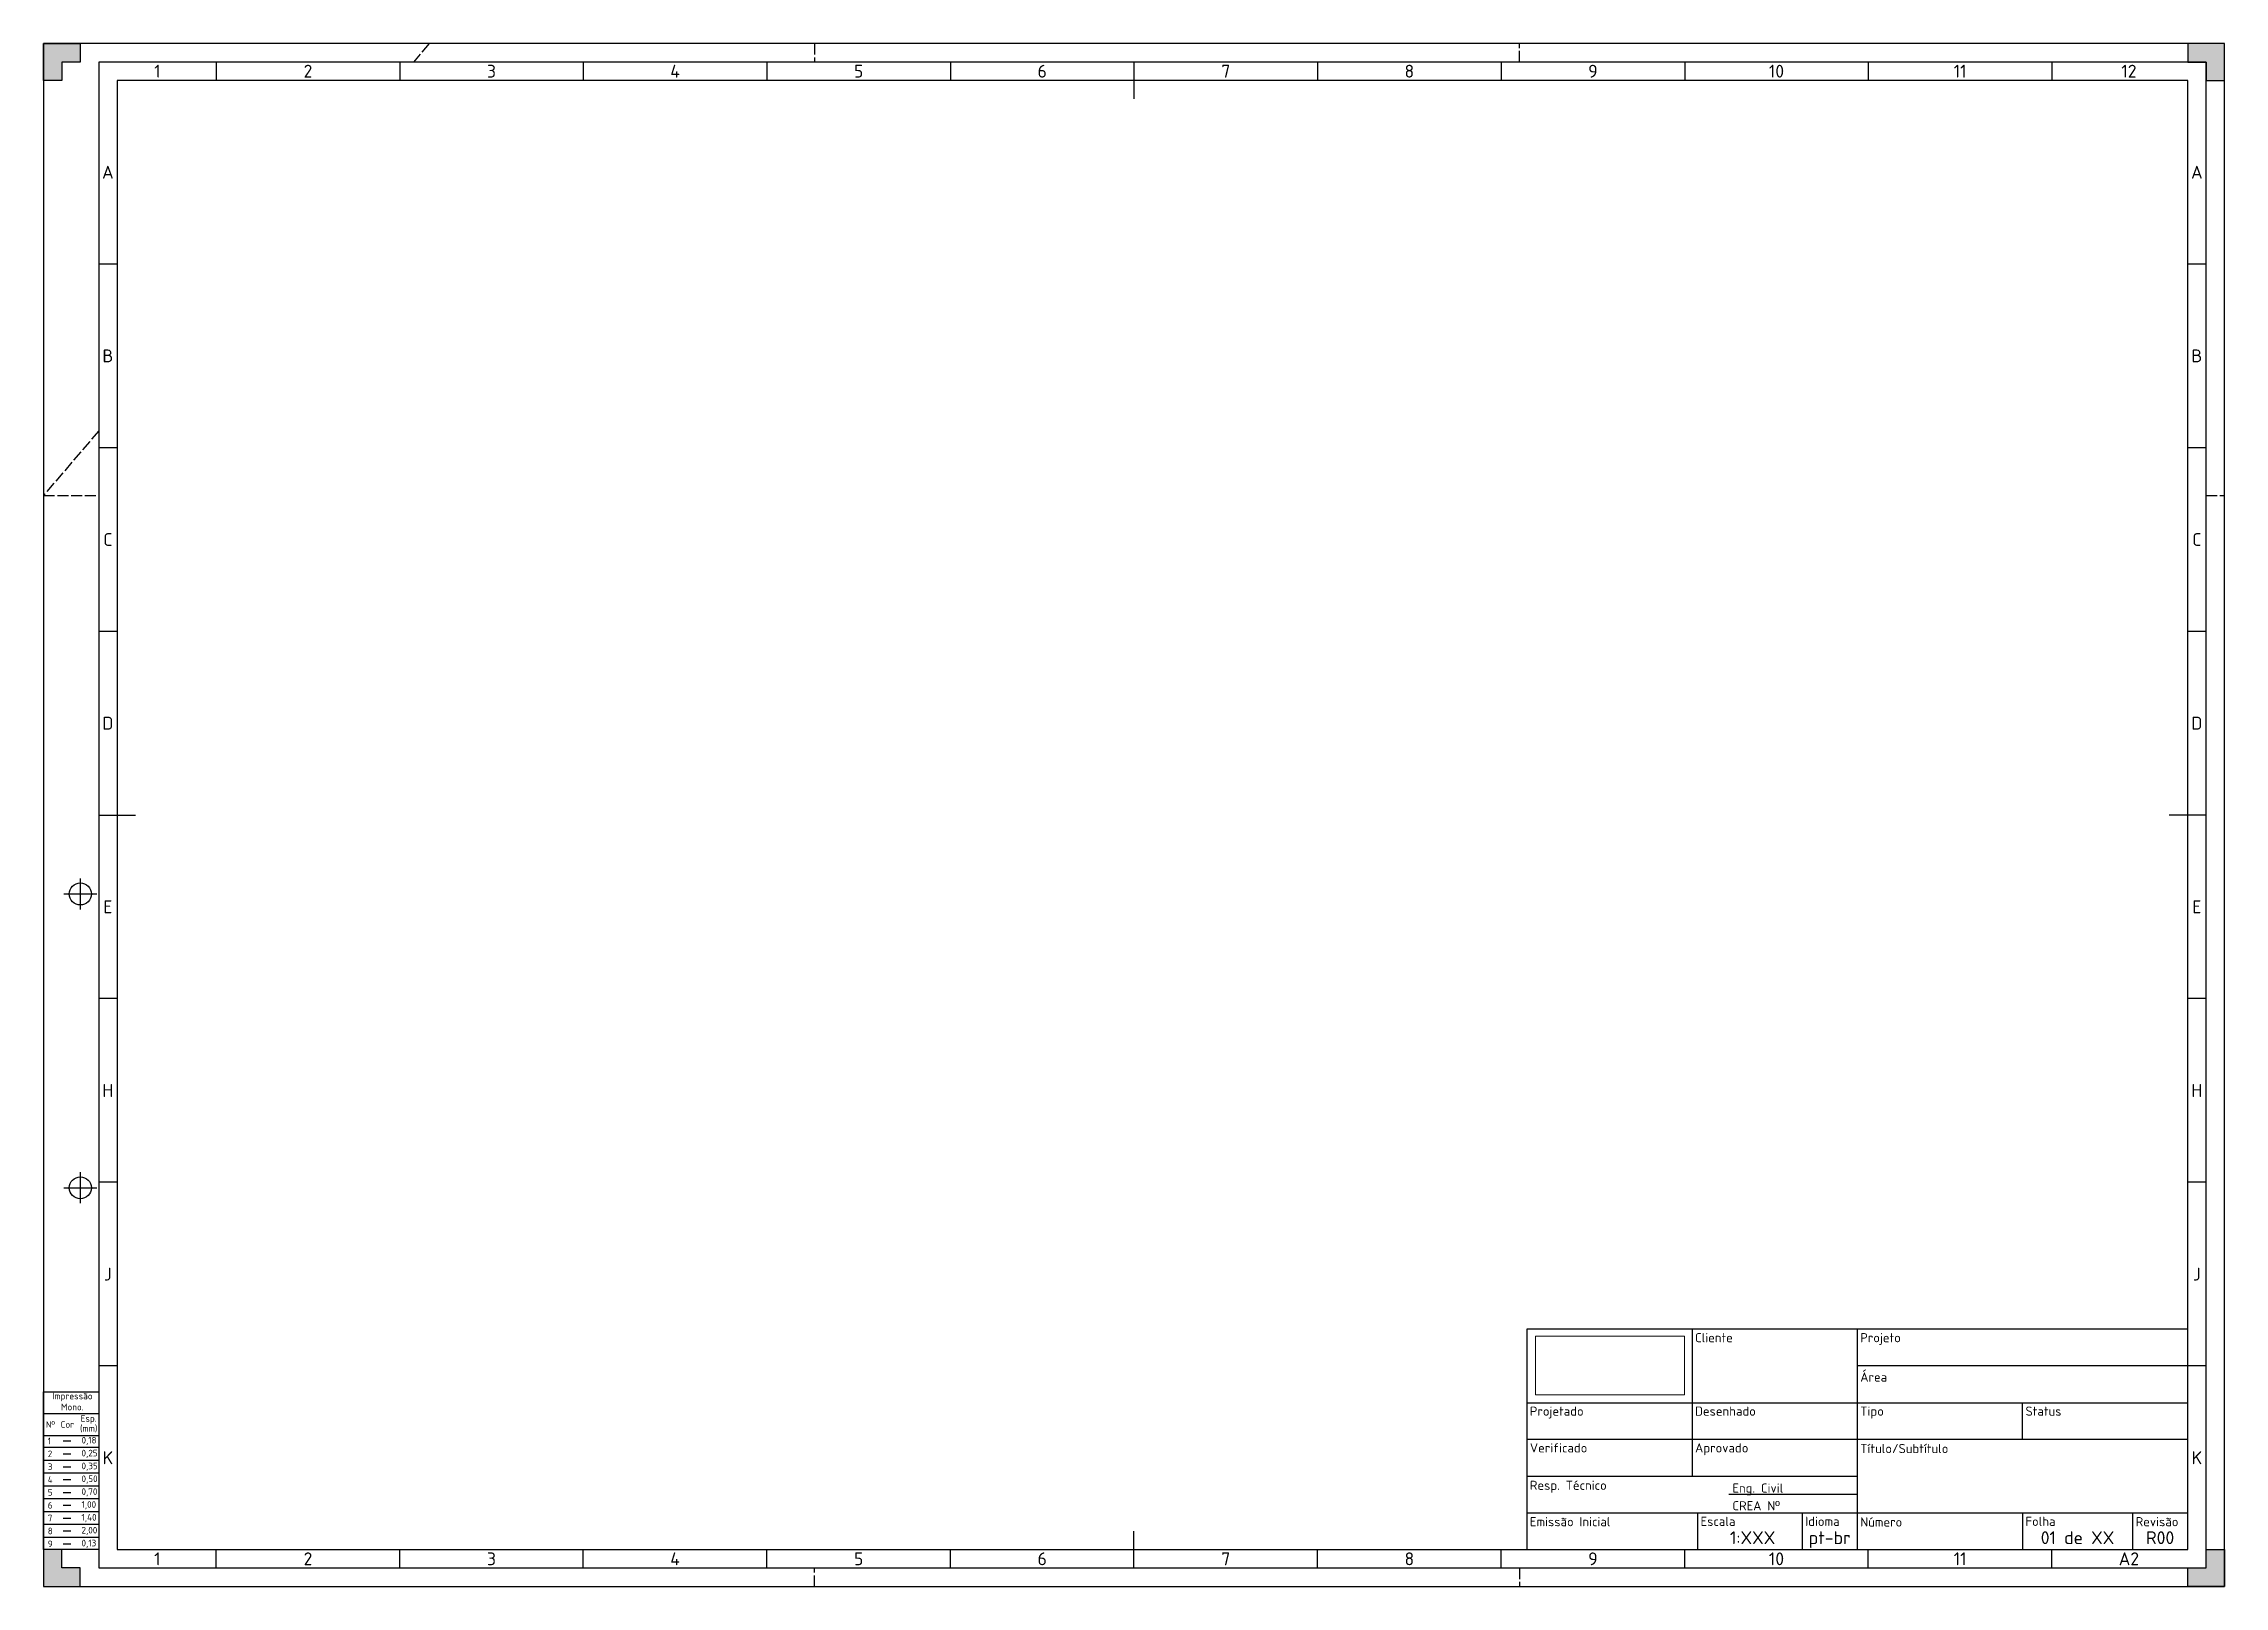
# Paper-space layout 'A2' of a CAD drawing. Header units: millimetres. Extents: x 0 to 594, y 0 to 420.
import ezdxf
from ezdxf.enums import TextEntityAlignment as Align

# ---------------------------------------------------------------- set-up
doc = ezdxf.new("R2010")
doc.units = ezdxf.units.MM
doc.header["$LTSCALE"] = 0.25
doc.linetypes.add('Tracejada', pattern=[15, 12, -3])
doc.layers.add('ARQ-FLH-GER-CarimboInformacoes', color=3, linetype='Continuous')
doc.layers.add('ARQ-TXT-SMB-SimbologiaTextual', color=3, linetype='Continuous')
doc.layers.add('ARQ-FLH-NaoImprimir', color=9, linetype='Continuous', plot=False)
doc.styles.add('1.8mm', font='isocpeur.ttf', dxfattribs={"height": 1.8})
doc.styles.add('2.5mm', font='isocpeur.ttf', dxfattribs={"height": 2.5})
doc.styles.add('3.5mm', font='isocpeur.ttf', dxfattribs={"height": 3.5})
picture_1 = doc.add_image_def('image1.png', size_in_pixel=(500, 196))

# ---------------------------------------------------------------- blocks, each defined once
blk = doc.blocks.new('Quadro_Penas_Monocromatico')
at = {"layer": 'ARQ-FLH-NaoImprimir'}
for p, q in [((0, 37.07), (15, 37.07)), ((0, 31.09), (15, 31.09)), ((0, 27.9), (15, 27.9)), ((0, 24.4), (15, 24.4)), ((0, 20.9), (15, 20.9)), ((0, 17.4), (15, 17.4)), ((0, 13.9), (15, 13.9)), ((0, 10.4), (15, 10.4)), ((0, 6.9), (15, 6.9)), ((0, 3.4), (15, 3.4))]:
    blk.add_line(p, q, dxfattribs=at)
at = {"layer": 'ARQ-FLH-NaoImprimir', "color": 1}
blk.add_line((5.37, 29.58), (7.37, 29.58), dxfattribs=at)
at = {"layer": 'ARQ-FLH-NaoImprimir', "color": 2}
blk.add_line((5.37, 26.08), (7.37, 26.08), dxfattribs=at)
at = {"layer": 'ARQ-FLH-NaoImprimir', "color": 3}
blk.add_line((5.37, 22.58), (7.37, 22.58), dxfattribs=at)
at = {"layer": 'ARQ-FLH-NaoImprimir', "color": 4}
blk.add_line((5.37, 19.08), (7.37, 19.08), dxfattribs=at)
at = {"layer": 'ARQ-FLH-NaoImprimir', "color": 5}
blk.add_line((5.37, 15.58), (7.37, 15.58), dxfattribs=at)
at = {"layer": 'ARQ-FLH-NaoImprimir', "color": 6}
blk.add_line((5.37, 12.08), (7.37, 12.08), dxfattribs=at)
at = {"layer": 'ARQ-FLH-NaoImprimir', "color": 7}
blk.add_line((5.37, 8.58), (7.37, 8.58), dxfattribs=at)
at = {"layer": 'ARQ-FLH-NaoImprimir', "color": 8}
blk.add_line((5.37, 5.08), (7.37, 5.08), dxfattribs=at)
at = {"layer": 'ARQ-FLH-NaoImprimir', "color": 9}
blk.add_line((5.37, 1.58), (7.37, 1.58), dxfattribs=at)
at = {"layer": 'ARQ-FLH-NaoImprimir', "transparency": 33554687}
blk.add_lwpolyline([(15, 0), (0, 0), (0, 42.96), (15, 42.96)], close=True, dxfattribs=at)
at = {"layer": 'ARQ-FLH-NaoImprimir', "char_height": 1.8, "style": '1.8mm'}
for s, width, heights, insert, attachment_point in [('Impressão Mono.', 14.9814, [8.48], (7.83, 40.32), 5), ('\\pxsm0.9;Esp.\\P(mm)', 8.4106, [5.81], (12.28, 36.62), 2), ('Nº', 3.2679, [0], (1.83, 34.97), 2), ('1', 1.8, [0], (1.13, 29.58), 4), ('Cor', 5.2968, [3.18], (6.47, 34.97), 2), ('0,18', 1.8, [0], (10.32, 29.58), 4), ('2', 1.8, [0], (1.13, 26.08), 4), ('0,25', 1.8, [0], (10.32, 26.08), 4), ('3', 1.8203, [0], (1.13, 22.58), 4), ('4', 1.8, [0], (1.13, 19.08), 4), ('0,35', 1.8, [0], (10.32, 22.58), 4), ('0,50', 1.8, [0], (10.32, 19.08), 4), ('5', 1.8, [0], (1.13, 15.58), 4), ('6', 1.8, [0], (1.13, 12.08), 4), ('1,00', 1.8, [0], (10.32, 12.08), 4), ('0,70', 1.8, [0], (10.32, 15.58), 4), ('7', 1.8, [0], (1.13, 8.58), 4), ('8', 1.8, [0], (1.13, 5.08), 4), ('1,40', 1.8, [0], (10.32, 8.58), 4), ('2,00', 1.8, [0], (10.32, 5.08), 4), ('9', 1.8, [0], (1.13, 1.58), 4), ('0,13', 1.8, [0], (10.32, 1.58), 4)]:
    blk.add_mtext_dynamic_manual_height_columns(s, width=width, gutter_width=9, heights=heights, dxfattribs=dict(at, insert=insert, attachment_point=attachment_point))
blk = doc.blocks.new('*U25')
at = {"layer": 'ARQ-FLH-GER-CarimboInformacoes'}
h = blk.add_hatch(color=9, dxfattribs=at)
h.dxf.hatch_style = 1
h.paths.add_polyline_path([(-594, 420), (-594, 410), (-589, 410), (-589, 415), (-584, 415), (-584, 420)])
h = blk.add_hatch(color=9, dxfattribs=at)
h.dxf.hatch_style = 1
h.paths.add_polyline_path([(0, 420), (0, 410), (-5, 410), (-5, 415), (-10, 415), (-10, 420)])
h = blk.add_hatch(color=9, dxfattribs=at)
h.dxf.hatch_style = 1
h.paths.add_polyline_path([(-594, 0), (-594, 10), (-589, 10), (-589, 5), (-584, 5), (-584, 0)])
h = blk.add_hatch(color=9, dxfattribs=at)
h.dxf.hatch_style = 1
h.paths.add_polyline_path([(0, 0), (0, 10), (-5, 10), (-5, 5), (-10, 5), (-10, 0)])
at = {"layer": 'ARQ-FLH-GER-CarimboInformacoes', "color": 9}
for p, q in [((-594, 420), (-584, 420)), ((-594, 410), (-594, 420)), ((-584, 420), (-584, 415)), ((0, 420), (-10, 420)), ((-10, 420), (-10, 415)), ((0, 410), (0, 420)), ((-589, 410), (-594, 410)), ((-584, 415), (-589, 415)), ((-589, 415), (-589, 410)), ((-10, 415), (-5, 415)), ((-5, 415), (-5, 410)), ((-5, 410), (0, 410)), ((-584, 192.75), (-584, 184.29)), ((-588.52, 188.52), (-579.48, 188.52)), ((-588.52, 108.5), (-579.48, 108.5)), ((-584, 112.75), (-584, 104.29)), ((-589, 10), (-594, 10)), ((-594, 10), (-594, 0)), ((-589, 5), (-589, 10)), ((-5, 5), (-5, 10)), ((-5, 10), (0, 10)), ((0, 10), (0, 0)), ((-594, 0), (-584, 0)), ((-584, 5), (-589, 5)), ((-584, 0), (-584, 5)), ((-10, 0), (-10, 5)), ((-10, 5), (-5, 5)), ((0, 0), (-10, 0))]:
    blk.add_line(p, q, dxfattribs=at)
at = {"layer": 'ARQ-FLH-GER-CarimboInformacoes', "color": 3}
for p, q in [((-547, 415), (-547, 410)), ((-497, 415), (-497, 410)), ((-447, 415), (-447, 410)), ((-397, 415), (-397, 410)), ((-347, 415), (-347, 410)), ((-247, 415), (-247, 410)), ((-197, 415), (-197, 410)), ((-147, 415), (-147, 410)), ((-97, 415), (-97, 410)), ((-47, 415), (-47, 410)), ((-574, 360), (-579, 360)), ((-5, 360), (-10, 360)), ((-574, 310), (-579, 310)), ((-5, 310), (-10, 310)), ((-574, 260), (-579, 260)), ((-5, 260), (-10, 260)), ((-574, 160), (-579, 160)), ((-5, 160), (-10, 160)), ((-574, 110), (-579, 110)), ((-5, 110), (-10, 110)), ((-574, 60), (-579, 60)), ((-5, 60), (-10, 60)), ((-547, 5), (-547, 10)), ((-497, 5), (-497, 10)), ((-447, 5), (-447, 10)), ((-397, 5), (-397, 10)), ((-347, 5), (-347, 10)), ((-247, 5), (-247, 10)), ((-197, 5), (-197, 10)), ((-147, 5), (-147, 10)), ((-97, 5), (-97, 10)), ((-47, 5), (-47, 10))]:
    blk.add_line(p, q, dxfattribs=at)
at = {"layer": 'ARQ-FLH-GER-CarimboInformacoes', "color": 9}
blk.add_lwpolyline([(-594, 0), (0, 0), (0, 420), (-594, 420)], close=True, dxfattribs=at)
for centre in [(-584, 188.5), (-584, 108.5)]:
    blk.add_circle(centre, 3, dxfattribs=at)
at = {"layer": 'ARQ-TXT-SMB-SimbologiaTextual', "color": 1, "linetype": 'Tracejada'}
for p, q in [((-489, 420), (-493.27, 415)), ((-384, 420), (-384, 415)), ((-192, 415), (-192, 420)), ((-579, 314.57), (-594, 297)), ((-594, 297), (-579, 297)), ((-5, 297), (0, 297)), ((-384, 0), (-384, 5)), ((-192, 5), (-192, 0))]:
    blk.add_line(p, q, dxfattribs=at)
at = {"layer": 'ARQ-TXT-SMB-SimbologiaTextual', "color": 5}
for p, q in [((-297, 415), (-297, 405)), ((-579, 210), (-569, 210)), ((-5, 210), (-15, 210)), ((-297, 5), (-297, 15))]:
    blk.add_line(p, q, dxfattribs=at)
at = {"layer": 'ARQ-TXT-SMB-SimbologiaTextual', "color": 3}
blk.add_lwpolyline([(-579, 5), (-5, 5), (-5, 415), (-579, 415)], close=True, dxfattribs=at)
at = {"layer": 'ARQ-TXT-SMB-SimbologiaTextual', "color": 5}
blk.add_lwpolyline([(-574, 10), (-10, 10), (-10, 410), (-574, 410)], close=True, dxfattribs=at)
at = {"layer": 'ARQ-FLH-NaoImprimir'}
blk.add_blockref('Quadro_Penas_Monocromatico', (-594, 10), dxfattribs=at)
at = {"layer": 'ARQ-FLH-GER-CarimboInformacoes', "color": 3, "char_height": 3.5, "attachment_point": 5, "style": '3.5mm'}
for s, insert, width in [('\\pxqc;1', (-563, 412.5), 32), ('\\pxqc;2', (-522, 412.5), 50), ('\\pxqc;3', (-472, 412.5), 50), ('\\pxqc;4', (-422, 412.5), 50), ('\\pxqc;5', (-372, 412.5), 50), ('\\pxqc;6', (-322, 412.5), 50), ('\\pxqc;7', (-272, 412.5), 50), ('\\pxqc;8', (-222, 412.5), 50), ('\\pxqc;9', (-172, 412.5), 50), ('\\pxqc;10', (-122, 412.5), 50), ('\\pxqc;11', (-72, 412.5), 50), ('\\pxqc;12', (-26, 412.5), 32), ('\\pxqc;A', (-576.5, 385), 5), ('\\pxqc;A', (-7.5, 385), 5), ('\\pxqc;B', (-576.5, 335), 5), ('\\pxqc;B', (-7.5, 335), 5), ('\\pxqc;C', (-576.5, 285), 5), ('\\pxqc;C', (-7.5, 285), 5), ('\\pxqc;D', (-576.5, 235), 5), ('\\pxqc;D', (-7.5, 235), 5), ('\\pxqc;E', (-576.5, 185), 5), ('\\pxqc;E', (-7.5, 185), 5), ('\\pxqc;H', (-576.5, 135), 5), ('\\pxqc;H', (-7.5, 135), 5), ('J', (-576.5, 85), 5), ('J', (-7.5, 85), 5), ('\\pxqc;K', (-576.5, 35), 5), ('\\pxqc;K', (-7.5, 35), 5), ('\\pxqc;1', (-563, 7.5), 32), ('\\pxqc;2', (-522, 7.5), 50), ('\\pxqc;3', (-472, 7.5), 50), ('\\pxqc;4', (-422, 7.5), 50), ('\\pxqc;5', (-372, 7.5), 50), ('\\pxqc;6', (-322, 7.5), 50), ('\\pxqc;7', (-272, 7.5), 50), ('\\pxqc;8', (-222, 7.5), 50), ('\\pxqc;9', (-172, 7.5), 50), ('\\pxqc;10', (-122, 7.5), 50), ('\\pxqc;11', (-72, 7.5), 50), ('\\pxqc;A2', (-26, 7.5), 32)]:
    blk.add_mtext(s, dxfattribs=dict(at, insert=insert, width=width))
blk = doc.blocks.new('*U94')
at = {"layer": 'ARQ-TXT-SMB-SimbologiaTextual', "color": 18, "true_color": 0x000000}
for p, q in [((-180, 60), (-180, 0)), ((0, 60), (-180, 60)), ((-135, 60), (-135, 20)), ((-90, 60), (-90, 0)), ((0, 0), (0, 60)), ((0, 50), (-90, 50)), ((-180, 40), (0, 40)), ((-45, 30), (-45, 40)), ((0, 30), (-180, 30)), ((-180, 20), (-90, 20)), ((-90, 15), (-125, 15)), ((-180, 10), (0, 10)), ((-133.5, 10), (-133.5, 0)), ((-105, 10), (-105, 0)), ((-45, 10), (-45, 0)), ((-15, 10), (-15, 0)), ((-180, 0), (0, 0))]:
    blk.add_line(p, q, dxfattribs=at)
at = {"layer": 'ARQ-TXT-SMB-SimbologiaTextual', "color": 18, "true_color": 0x000000, "style": '2.5mm'}
for s, p in [('Cliente', (-134.18, 56.45)), ('Projeto', (-89.18, 56.45)), ('Área', (-89.18, 45.73)), ('Projetado', (-179.18, 36.45)), ('Desenhado', (-134.18, 36.45)), ('Tipo', (-89.18, 36.45)), ('Status', (-44.18, 36.45)), ('Verificado', (-179.18, 26.45)), ('Aprovado', (-134.18, 26.45)), ('Título/Subtítulo', (-89.18, 26.27)), ('Resp. Técnico', (-179.18, 16.27)), ('Emissão Inicial', (-179.18, 6.36)), ('Escala', (-132.68, 6.45)), ('Idioma', (-104.18, 6.45)), ('Número', (-89.18, 6.27)), ('Folha', (-44.18, 6.45)), ('Revisão', (-14.18, 6.36))]:
    blk.add_text(s, height=2.5, dxfattribs=at).set_placement(p)
at = {"layer": 'ARQ-TXT-SMB-SimbologiaTextual', "color": 18, "true_color": 0x000000, "style": '3.5mm'}
for tag, p in [('PROJETO', (-45, 51.6)), ('AREA', (-45, 41.6)), ('PROJETADO', (-157.5, 31.5)), ('DESENHADO', (-112.5, 31.5)), ('TIPO', (-67.5, 31.5)), ('STATUS', (-22.5, 31.5)), ('VERIFICADO', (-157.5, 21.5)), ('APROVADO', (-112.5, 21.5)), ('TITULO', (-45, 20.5)), ('SUBTITULO', (-45, 13.06)), ('NÚMERO', (-67.5, 1.5)), ('EMISSAO', (-157.5, 1.5)), ('ESCALA', (-118.5, 1.5)), ('IDIOMA', (-97.5, 1.5)), ('FOLHA', (-30, 1.5)), ('REVISAO', (-7.5, 1.5))]:
    blk.add_attdef(tag, text='', height=3.5, dxfattribs=at).set_placement(p, align=Align.CENTER)
blk.add_attdef('CLIENTE', text='', height=3.5, dxfattribs=at).set_placement((-112.5, 50), align=Align.MIDDLE_CENTER)
at = {"layer": 'ARQ-TXT-SMB-SimbologiaTextual', "color": 18, "true_color": 0x000000}
for tag, p, height, style in [('PROFISSÃO', (-124, 15.5), 2.5, '2.5mm'), ('RESP.TECNICO', (-178, 11.5), 3.5, '3.5mm'), ('REGISTRO', (-124, 10.7), 2.5, '2.5mm')]:
    blk.add_attdef(tag, p, '', height=height, dxfattribs=dict(at, style=style))
at = {"layer": 'ARQ-TXT-SMB-SimbologiaTextual', "color": 7, "lineweight": 0, "true_color": 0xffffff}
image = blk.add_image(picture_1, insert=(-177.62, 42.18), size_in_units=(40.56, 15.9), dxfattribs=at)
image.dxf.flags = 15

psp = doc.layouts.new('A2')

# ---------------------------------------------------------------- block references
at = {"layer": 'ARQ-FLH-GER-CarimboInformacoes'}
psp.add_blockref('*U94', (584, 10), dxfattribs=at).add_auto_attribs({'REVISAO': 'R00', 'FOLHA': '01 de XX', 'IDIOMA': 'pt-br', 'ESCALA': '1:XXX', 'REGISTRO': 'CREA Nº ', 'PROFISSÃO': 'Eng. Civil'})
at = {"layer": 'ARQ-TXT-SMB-SimbologiaTextual'}
psp.add_blockref('*U25', (594, 0), dxfattribs=at)

doc.saveas('drawing.dxf')
